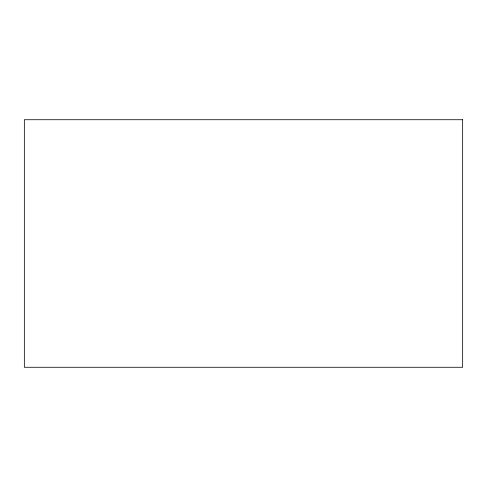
<?xml version="1.0" encoding="UTF-8"?>
<svg xmlns="http://www.w3.org/2000/svg" width="487" height="487" viewBox="0 0 487 487"><rect width="100%" height="100%" fill="white"/><g stroke="black" fill="none" stroke-linecap="round" stroke-linejoin="round"><path stroke-width="0.73" d="M462.65 119.723L24.35 119.723L24.35 367.277L462.65 367.277L462.65 119.723"/></g></svg>
